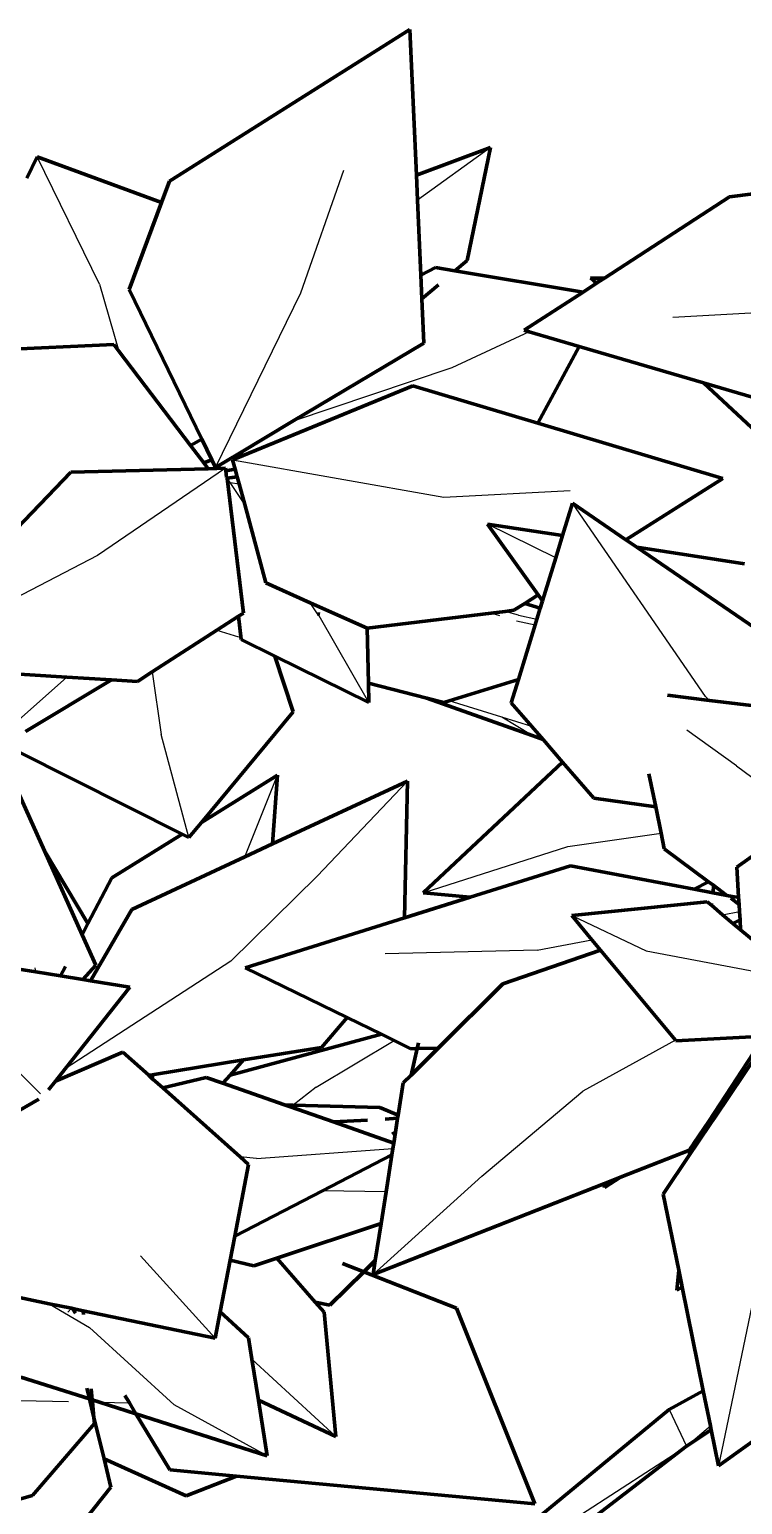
# Model space of a CAD drawing. Header units: millimetres. Extents: x 4307 to 31003, y 2809 to 20009.
# Drawn here: x 7200.2 to 7247.8, y 8024.3 to 8122.7 of the extents above; entities that cross this region are included whole.
import ezdxf

# ---------------------------------------------------------------- set-up
doc = ezdxf.new("R2010")
doc.units = ezdxf.units.MM
doc.layers.add('ProfileEdges', color=7, linetype='Continuous')

msp = doc.modelspace()

# ---------------------------------------------------------------- linework, layer by layer
for p, q in [((7204.904, 8105.733), (7200.752, 8114.234)), ((7231.019, 8114.864), (7226.139, 8111.34)), ((7218.341, 8105.16), (7221.213, 8113.35)), ((7204.904, 8105.733), (7206.205, 8101.262)), ((7238.34, 8105.957), (7237.698, 8106.151)), ((7212.647, 8093.502), (7218.341, 8105.16)), ((7251.273, 8103.959), (7243.182, 8103.508)), ((7233.595, 8102.559), (7228.433, 8100.153)), ((7228.433, 8100.153), (7217.773, 8096.555)), ((7213.794, 8093.998), (7227.896, 8091.513)), ((7213.317, 8093.439), (7204.775, 8087.625)), ((7213.623, 8092.483), (7213.428, 8092.775)), ((7213.623, 8092.483), (7214.226, 8092.41)), ((7214.605, 8091.013), (7213.623, 8092.483)), ((7227.896, 8091.513), (7236.335, 8091.961)), ((7245.376, 8078.212), (7236.488, 8091.113)), ((7235.369, 8087.461), (7230.801, 8089.72)), ((7204.775, 8087.625), (7190.586, 8080.234)), ((7219.471, 8083.731), (7218.982, 8084.464)), ((7219.567, 8083.588), (7219.471, 8083.731)), ((7231.637, 8083.581), (7231.059, 8083.772)), ((7232.883, 8083.628), (7231.986, 8083.885)), ((7222.887, 8077.797), (7219.567, 8083.588)), ((7232.74, 8083.245), (7234.001, 8082.996)), ((7232.883, 8083.628), (7234.111, 8083.358)), ((7212.732, 8082.623), (7214.189, 8082.192)), ((7208.42, 8079.841), (7209.017, 8075.67)), ((7195.784, 8073.338), (7202.726, 8079.5)), ((7231.773, 8076.823), (7228.244, 8077.919)), ((7245.624, 8077.944), (7245.376, 8078.212)), ((7233.783, 8075.592), (7231.773, 8076.823)), ((7233.765, 8076.204), (7231.773, 8076.823)), ((7247.43, 8073.581), (7244.126, 8075.95)), ((7210.865, 8068.781), (7209.017, 8075.67)), ((7214.608, 8067.501), (7216.789, 8072.947)), ((7247.43, 8073.581), (7252.093, 8070.098)), ((7225.474, 8072.561), (7219.451, 8066.202)), ((7236.18, 8068.178), (7242.396, 8069.088)), ((7226.521, 8065.097), (7236.18, 8068.178)), ((7219.451, 8066.202), (7213.671, 8060.538)), ((7236.433, 8063.59), (7241.405, 8061.221)), ((7246.507, 8063.634), (7247.634, 8063.85)), ((7234.118, 8061.257), (7223.98, 8061.023)), ((7234.118, 8061.257), (7237.785, 8061.961)), ((7241.405, 8061.221), (7251.733, 8059.26)), ((7200.648, 8059.812), (7200.619, 8060.09)), ((7213.671, 8060.538), (7202.614, 8053.341)), ((7196.739, 8055.904), (7200.98, 8051.668)), ((7219.372, 8052.12), (7224.575, 8055.236)), ((7243.369, 8055.26), (7237.173, 8051.86)), ((7208.555, 8052.967), (7208.478, 8052.658)), ((7219.372, 8052.12), (7217.829, 8050.923)), ((7230.438, 8046.176), (7237.173, 8051.86)), ((7217.829, 8050.923), (7217.666, 8050.797)), ((7215.4, 8047.358), (7214.301, 8047.461)), ((7215.4, 8047.358), (7224.498, 8048.03)), ((7223.175, 8039.604), (7230.438, 8046.176)), ((7238.792, 8045.755), (7238.618, 8045.428)), ((7224.042, 8045.126), (7219.789, 8045.2)), ((7249.768, 8043.814), (7246.234, 8026.83)), ((7212.639, 8035.364), (7207.646, 8040.852)), ((7243.781, 8038.899), (7243.451, 8038.558)), ((7201.539, 8037.663), (7204.248, 8036.067)), ((7202.794, 8037.1), (7203.043, 8037.352)), ((7209.901, 8030.914), (7204.248, 8036.067)), ((7215.083, 8033.964), (7220.687, 8028.803)), ((7199.605, 8031.208), (7202.832, 8031.136)), ((7204.284, 8031.103), (7204.433, 8031.1)), ((7204.433, 8031.1), (7204.899, 8031.09)), ((7204.899, 8031.09), (7206.902, 8031.045)), ((7216.11, 8027.514), (7209.901, 8030.914)), ((7242.932, 8030.587), (7244.091, 8028.149)), ((7244.091, 8028.149), (7245.689, 8029.512)), ((7226.909, 8017.023), (7244.091, 8028.149))]:
    msp.add_line(p, q)
at = {"layer": 'ProfileEdges', "lineweight": 211}
for p, q in [((7225.628, 8122.738), (7209.578, 8112.619)), ((7226.064, 8113.011), (7225.628, 8122.738)), ((7200.752, 8114.234), (7200.053, 8112.821)), ((7209.05, 8111.19), (7200.752, 8114.234)), ((7231.019, 8114.864), (7226.064, 8113.011)), ((7229.454, 8107.32), (7231.019, 8114.864)), ((7209.578, 8112.619), (7209.05, 8111.19)), ((7226.139, 8111.34), (7226.064, 8113.011)), ((7255.846, 8112.706), (7246.976, 8111.556)), ((7226.363, 8106.325), (7226.139, 8111.34)), ((7246.976, 8111.556), (7238.628, 8106.144)), ((7209.05, 8111.19), (7206.899, 8105.369)), ((7228.642, 8106.631), (7229.454, 8107.32)), ((7227.341, 8106.848), (7226.363, 8106.325)), ((7226.433, 8104.759), (7226.363, 8106.325)), ((7228.642, 8106.631), (7227.341, 8106.848)), ((7237.188, 8105.211), (7228.642, 8106.631)), ((7206.899, 8105.369), (7211.733, 8095.388)), ((7226.433, 8104.759), (7227.53, 8105.689)), ((7238.084, 8105.791), (7237.188, 8105.211)), ((7237.698, 8106.151), (7238.084, 8105.791)), ((7238.628, 8106.144), (7237.698, 8106.151)), ((7238.34, 8105.957), (7238.084, 8105.791)), ((7238.628, 8106.144), (7238.34, 8105.957)), ((7226.566, 8101.793), (7226.433, 8104.759)), ((7237.188, 8105.211), (7233.253, 8102.66)), ((7233.253, 8102.66), (7233.595, 8102.559)), ((7233.595, 8102.559), (7236.921, 8101.582)), ((7205.871, 8101.702), (7198.126, 8101.359)), ((7206.205, 8101.262), (7205.871, 8101.702)), ((7217.773, 8096.555), (7226.566, 8101.793)), ((7234.171, 8096.458), (7236.921, 8101.582)), ((7236.921, 8101.582), (7245.225, 8099.141)), ((7210.988, 8094.966), (7206.205, 8101.262)), ((7225.835, 8098.952), (7214.49, 8094.284)), ((7234.171, 8096.458), (7225.835, 8098.952)), ((7245.225, 8099.141), (7249.407, 8095.247)), ((7245.225, 8099.141), (7250.903, 8097.472)), ((7214.293, 8094.483), (7217.773, 8096.555)), ((7246.532, 8092.76), (7234.171, 8096.458)), ((7210.988, 8094.966), (7211.733, 8095.388)), ((7211.878, 8093.794), (7210.988, 8094.966)), ((7211.733, 8095.388), (7212.408, 8093.996)), ((7212.647, 8093.502), (7214.293, 8094.483)), ((7214.293, 8094.483), (7214.49, 8094.284)), ((7211.878, 8093.794), (7212.408, 8093.996)), ((7212.169, 8093.411), (7211.878, 8093.794)), ((7212.408, 8093.996), (7212.647, 8093.502)), ((7214.49, 8094.284), (7213.794, 8093.998)), ((7213.794, 8093.998), (7213.959, 8093.39)), ((7203.003, 8093.191), (7198.85, 8088.857)), ((7212.169, 8093.411), (7203.003, 8093.191)), ((7213.317, 8093.439), (7212.169, 8093.411)), ((7213.338, 8093.277), (7213.317, 8093.439)), ((7213.959, 8093.39), (7213.338, 8093.277)), ((7213.394, 8092.826), (7213.338, 8093.277)), ((7213.428, 8092.775), (7213.394, 8092.826)), ((7214.103, 8092.86), (7213.428, 8092.775)), ((7214.521, 8083.776), (7213.428, 8092.775)), ((7213.959, 8093.39), (7214.103, 8092.86)), ((7214.103, 8092.86), (7214.226, 8092.41)), ((7240.052, 8088.672), (7246.532, 8092.76)), ((7214.226, 8092.41), (7214.605, 8091.013)), ((7214.605, 8091.013), (7216.024, 8085.788)), ((7236.488, 8091.113), (7235.823, 8088.942)), ((7240.052, 8088.672), (7236.488, 8091.113)), ((7235.823, 8088.942), (7230.801, 8089.72)), ((7230.801, 8089.72), (7234.203, 8084.981)), ((7235.823, 8088.942), (7235.369, 8087.461)), ((7240.776, 8088.176), (7240.052, 8088.672)), ((7247.962, 8087.064), (7240.776, 8088.176)), ((7251.964, 8080.514), (7240.776, 8088.176)), ((7235.369, 8087.461), (7234.487, 8084.584)), ((7216.024, 8085.788), (7218.982, 8084.464)), ((7233.31, 8084.417), (7234.203, 8084.981)), ((7234.203, 8084.981), (7234.487, 8084.584)), ((7214.186, 8083.56), (7214.521, 8083.776)), ((7218.982, 8084.464), (7222.781, 8082.764)), ((7219.471, 8083.731), (7219.615, 8083.692)), ((7222.781, 8082.764), (7231.059, 8083.772)), ((7231.059, 8083.772), (7231.986, 8083.885)), ((7231.986, 8083.885), (7232.581, 8083.958)), ((7232.581, 8083.958), (7233.31, 8084.417)), ((7234.339, 8084.1), (7233.31, 8084.417)), ((7234.339, 8084.1), (7234.111, 8083.358)), ((7234.487, 8084.584), (7234.339, 8084.1)), ((7212.732, 8082.623), (7214.186, 8083.56)), ((7214.186, 8083.56), (7214.357, 8082.01)), ((7222.857, 8079.088), (7222.781, 8082.764)), ((7234.001, 8082.996), (7232.879, 8079.338)), ((7234.111, 8083.358), (7234.001, 8082.996)), ((7208.42, 8079.841), (7212.732, 8082.623)), ((7214.357, 8082.01), (7216.62, 8080.892)), ((7217.833, 8077.186), (7216.62, 8080.892)), ((7216.62, 8080.892), (7222.887, 8077.797)), ((7196.929, 8079.851), (7202.726, 8079.5)), ((7207.449, 8079.215), (7208.42, 8079.841)), ((7199.965, 8075.858), (7205.71, 8079.32)), ((7202.726, 8079.5), (7205.71, 8079.32)), ((7205.71, 8079.32), (7207.449, 8079.215)), ((7222.887, 8077.797), (7222.857, 8079.088)), ((7222.857, 8079.088), (7226.765, 8078.095)), ((7228.244, 8077.919), (7232.879, 8079.338)), ((7232.879, 8079.338), (7232.403, 8077.782)), ((7226.765, 8078.095), (7233.783, 8075.592)), ((7226.765, 8078.095), (7227.888, 8077.81)), ((7227.888, 8077.81), (7228.244, 8077.919)), ((7232.403, 8077.782), (7233.765, 8076.204)), ((7245.624, 8077.944), (7242.834, 8078.282)), ((7252.49, 8077.112), (7245.624, 8077.944)), ((7211.71, 8069.8), (7217.833, 8077.186)), ((7233.765, 8076.204), (7234.528, 8075.321)), ((7234.528, 8075.321), (7233.783, 8075.592)), ((7234.528, 8075.321), (7235.828, 8073.816)), ((7201.244, 8067.89), (7198.506, 8074.004)), ((7199.463, 8074.536), (7210.424, 8069.003)), ((7235.828, 8073.816), (7226.521, 8065.097)), ((7235.828, 8073.816), (7237.9, 8071.417)), ((7216.789, 8072.947), (7211.71, 8069.8)), ((7216.46, 8068.363), (7216.789, 8072.947)), ((7241.593, 8073.049), (7242.041, 8070.839)), ((7225.474, 8072.561), (7216.46, 8068.363)), ((7225.262, 8063.423), (7225.474, 8072.561)), ((7237.9, 8071.417), (7242.041, 8070.839)), ((7242.041, 8070.839), (7242.396, 8069.088)), ((7252.093, 8070.098), (7247.452, 8066.815)), ((7210.424, 8069.003), (7205.737, 8066.099)), ((7210.424, 8069.003), (7210.865, 8068.781)), ((7210.865, 8068.781), (7211.71, 8069.8)), ((7242.396, 8069.088), (7242.609, 8068.038)), ((7204.136, 8063.041), (7201.244, 8067.89)), ((7203.748, 8062.3), (7201.244, 8067.89)), ((7216.46, 8068.363), (7214.608, 8067.501)), ((7242.609, 8068.038), (7245.569, 8065.836)), ((7214.608, 8067.501), (7207.06, 8063.986)), ((7236.357, 8066.904), (7229.659, 8064.802)), ((7244.599, 8065.341), (7236.357, 8066.904)), ((7205.737, 8066.099), (7204.136, 8063.041)), ((7247.452, 8066.815), (7247.575, 8064.816)), ((7226.521, 8065.097), (7229.659, 8064.802)), ((7244.599, 8065.341), (7245.569, 8065.836)), ((7245.863, 8065.102), (7244.599, 8065.341)), ((7245.569, 8065.836), (7245.921, 8065.574)), ((7245.921, 8065.574), (7245.863, 8065.102)), ((7246.791, 8064.926), (7245.863, 8065.102)), ((7245.921, 8065.574), (7246.791, 8064.926)), ((7247.381, 8064.814), (7246.791, 8064.926)), ((7207.06, 8063.986), (7204.309, 8059.223)), ((7229.659, 8064.802), (7225.262, 8063.423)), ((7245.474, 8064.499), (7236.433, 8063.59)), ((7245.76, 8064.26), (7245.474, 8064.499)), ((7245.775, 8064.383), (7245.76, 8064.26)), ((7246.507, 8063.634), (7245.76, 8064.26)), ((7247.058, 8064.728), (7247.606, 8064.32)), ((7247.575, 8064.816), (7247.381, 8064.814)), ((7247.575, 8064.816), (7247.606, 8064.32)), ((7247.606, 8064.32), (7247.634, 8063.85)), ((7204.136, 8063.041), (7203.748, 8062.3)), ((7225.262, 8063.423), (7214.641, 8060.092)), ((7236.433, 8063.59), (7237.785, 8061.961)), ((7247.2, 8063.054), (7246.507, 8063.634)), ((7247.669, 8063.283), (7247.2, 8063.054)), ((7247.709, 8062.628), (7247.2, 8063.054)), ((7247.634, 8063.85), (7247.669, 8063.283)), ((7247.669, 8063.283), (7247.709, 8062.628)), ((7204.656, 8060.272), (7203.748, 8062.3)), ((7248.852, 8061.672), (7247.709, 8062.628)), ((7238.357, 8061.272), (7231.836, 8059.013)), ((7237.785, 8061.961), (7238.357, 8061.272)), ((7238.357, 8061.272), (7243.369, 8055.26)), ((7202.638, 8060.181), (7202.305, 8059.545)), ((7203.792, 8059.306), (7204.656, 8060.272)), ((7214.641, 8060.092), (7221.448, 8056.765)), ((7200.648, 8059.812), (7199.524, 8059.993)), ((7202.305, 8059.545), (7200.648, 8059.812)), ((7203.792, 8059.306), (7202.305, 8059.545)), ((7204.309, 8059.223), (7203.792, 8059.306)), ((7206.924, 8058.802), (7204.309, 8059.223)), ((7231.836, 8059.013), (7227.516, 8054.724)), ((7202.614, 8053.341), (7206.924, 8058.802)), ((7219.739, 8054.777), (7221.448, 8056.765)), ((7221.448, 8056.765), (7223.734, 8055.647)), ((7223.734, 8055.647), (7213.638, 8052.928)), ((7223.734, 8055.647), (7224.575, 8055.236)), ((7224.575, 8055.236), (7225.697, 8054.688)), ((7226.116, 8054.696), (7226.205, 8055.084)), ((7243.369, 8055.26), (7243.382, 8055.22)), ((7243.382, 8055.22), (7249.314, 8055.515)), ((7245.609, 8049.863), (7249.314, 8055.515)), ((7249.852, 8055.856), (7245.985, 8050.102)), ((7206.466, 8054.454), (7201.965, 8052.519)), ((7208.196, 8052.909), (7206.466, 8054.454)), ((7214.528, 8053.934), (7219.739, 8054.777)), ((7225.697, 8054.688), (7226.116, 8054.696)), ((7227.516, 8054.724), (7225.709, 8052.93)), ((7225.709, 8052.93), (7226.116, 8054.696)), ((7226.116, 8054.696), (7227.516, 8054.724)), ((7201.965, 8052.519), (7202.614, 8053.341)), ((7208.555, 8052.967), (7214.528, 8053.934)), ((7213.638, 8052.928), (7214.528, 8053.934)), ((7201.503, 8051.933), (7201.965, 8052.519)), ((7208.196, 8052.909), (7208.309, 8052.927)), ((7208.478, 8052.658), (7208.196, 8052.909)), ((7208.309, 8052.927), (7208.555, 8052.967)), ((7208.478, 8052.658), (7208.309, 8052.927)), ((7208.478, 8052.658), (7209.137, 8052.07)), ((7212.034, 8052.768), (7209.137, 8052.07)), ((7213.15, 8052.378), (7212.034, 8052.768)), ((7213.15, 8052.378), (7213.638, 8052.928)), ((7217.261, 8050.938), (7213.15, 8052.378)), ((7225.186, 8052.411), (7224.847, 8050.252)), ((7225.709, 8052.93), (7225.186, 8052.411)), ((7199.01, 8050.244), (7200.86, 8051.321)), ((7214.301, 8047.461), (7209.137, 8052.07)), ((7217.829, 8050.923), (7217.261, 8050.938)), ((7217.666, 8050.797), (7217.261, 8050.938)), ((7220.525, 8049.795), (7217.666, 8050.797)), ((7223.627, 8050.767), (7217.829, 8050.923)), ((7224.847, 8050.252), (7223.627, 8050.767)), ((7224.847, 8050.252), (7224.813, 8050.038)), ((7222.806, 8049.924), (7220.525, 8049.795)), ((7224.554, 8048.385), (7220.525, 8049.795)), ((7224.813, 8050.038), (7223.984, 8049.991)), ((7224.813, 8050.038), (7224.67, 8049.125)), ((7244.558, 8048.329), (7245.609, 8049.863)), ((7245.772, 8049.784), (7244.558, 8048.329)), ((7245.772, 8049.784), (7244.814, 8048.359)), ((7245.609, 8049.863), (7245.985, 8050.102)), ((7245.985, 8050.102), (7245.772, 8049.784)), ((7224.452, 8048.97), (7224.67, 8049.125)), ((7224.554, 8048.385), (7224.498, 8048.03)), ((7224.67, 8049.125), (7224.554, 8048.385)), ((7244.814, 8048.359), (7244.308, 8047.606)), ((7244.346, 8048.009), (7244.536, 8048.295)), ((7244.536, 8048.295), (7244.558, 8048.329)), ((7244.536, 8048.295), (7244.639, 8048.29)), ((7244.639, 8048.29), (7244.814, 8048.359)), ((7214.863, 8046.959), (7214.301, 8047.461)), ((7219.789, 8045.2), (7224.431, 8047.604)), ((7224.431, 8047.604), (7224.042, 8045.126)), ((7224.498, 8048.03), (7224.431, 8047.604)), ((7239.696, 8046.112), (7244.288, 8047.92)), ((7244.308, 8047.606), (7242.544, 8044.981)), ((7244.288, 8047.92), (7244.346, 8048.009)), ((7244.346, 8048.009), (7244.308, 8047.606)), ((7213.945, 8042.175), (7214.863, 8046.959)), ((7223.175, 8039.604), (7238.568, 8045.667)), ((7238.568, 8045.667), (7238.792, 8045.755)), ((7238.568, 8045.667), (7238.618, 8045.428)), ((7238.618, 8045.428), (7239.696, 8046.112)), ((7238.792, 8045.755), (7239.696, 8046.112)), ((7213.945, 8042.175), (7219.789, 8045.2)), ((7224.042, 8045.126), (7223.709, 8043.006)), ((7242.544, 8044.981), (7243.578, 8039.895)), ((7216.745, 8040.692), (7223.709, 8043.006)), ((7223.709, 8043.006), (7223.322, 8040.54)), ((7213.637, 8040.564), (7213.945, 8042.175)), ((7212.974, 8037.11), (7213.637, 8040.564)), ((7213.637, 8040.564), (7215.22, 8040.185)), ((7215.22, 8040.185), (7216.745, 8040.692)), ((7219.306, 8037.765), (7216.745, 8040.692)), ((7222.549, 8039.782), (7221.137, 8040.336)), ((7222.549, 8039.782), (7223.322, 8040.54)), ((7223.322, 8040.54), (7223.175, 8039.604)), ((7220.276, 8037.555), (7222.549, 8039.782)), ((7228.735, 8037.352), (7222.549, 8039.782)), ((7243.578, 8039.895), (7243.451, 8038.558)), ((7243.578, 8039.895), (7243.781, 8038.899)), ((7196.942, 8038.616), (7201.539, 8037.663)), ((7243.451, 8038.558), (7243.807, 8038.769)), ((7243.781, 8038.899), (7243.807, 8038.769)), ((7243.807, 8038.769), (7245.215, 8031.845)), ((7201.539, 8037.663), (7203.043, 8037.352)), ((7203.043, 8037.352), (7203.111, 8037.338)), ((7219.306, 8037.765), (7220.276, 8037.555)), ((7219.899, 8037.088), (7219.306, 8037.765)), ((7233.972, 8024.299), (7228.735, 8037.352)), ((7203.111, 8037.338), (7203.3, 8037.024)), ((7203.111, 8037.338), (7203.824, 8037.19)), ((7203.849, 8036.941), (7203.824, 8037.19)), ((7203.824, 8037.19), (7212.639, 8035.364)), ((7212.639, 8035.364), (7212.974, 8037.11)), ((7214.858, 8035.374), (7212.974, 8037.11)), ((7220.687, 8028.803), (7219.899, 8037.088)), ((7215.083, 8033.964), (7214.858, 8035.374)), ((7246.234, 8026.83), (7258.689, 8035.819)), ((7215.519, 8031.222), (7215.083, 8033.964)), ((7199.649, 8032.764), (7204.236, 8031.301)), ((7204.236, 8031.301), (7204.061, 8032.022)), ((7204.418, 8031.243), (7204.346, 8031.968)), ((7206.604, 8031.539), (7206.902, 8031.045)), ((7245.215, 8031.845), (7242.932, 8030.587)), ((7245.215, 8031.845), (7245.689, 8029.512)), ((7204.284, 8031.103), (7204.236, 8031.301)), ((7204.236, 8031.301), (7204.418, 8031.243)), ((7204.535, 8030.073), (7204.284, 8031.103)), ((7204.433, 8031.1), (7204.418, 8031.243)), ((7204.418, 8031.243), (7204.899, 8031.09)), ((7204.535, 8030.073), (7204.433, 8031.1)), ((7204.899, 8031.09), (7207.344, 8030.31)), ((7206.902, 8031.045), (7207.344, 8030.31)), ((7215.519, 8031.222), (7220.687, 8028.803)), ((7216.11, 8027.514), (7215.519, 8031.222)), ((7242.932, 8030.587), (7226.712, 8017.235)), ((7200.427, 8024.856), (7204.576, 8029.663)), ((7204.576, 8029.663), (7204.535, 8030.073)), ((7205.21, 8027.303), (7204.535, 8030.073)), ((7207.344, 8030.31), (7209.596, 8026.57)), ((7207.344, 8030.31), (7216.11, 8027.514)), ((7245.689, 8029.512), (7245.746, 8029.233)), ((7245.746, 8029.233), (7244.091, 8028.149)), ((7245.746, 8029.233), (7246.234, 8026.83)), ((7244.091, 8028.149), (7228.032, 8015.808)), ((7205.21, 8027.303), (7210.695, 8024.838)), ((7205.673, 8025.406), (7205.21, 8027.303)), ((7209.596, 8026.57), (7214.055, 8026.155)), ((7210.695, 8024.838), (7214.055, 8026.155)), ((7214.055, 8026.155), (7233.972, 8024.299)), ((7198.136, 8024.199), (7200.427, 8024.856)), ((7203.956, 8023.256), (7205.673, 8025.406))]:
    msp.add_line(p, q, dxfattribs=at)

doc.saveas('drawing.dxf')
